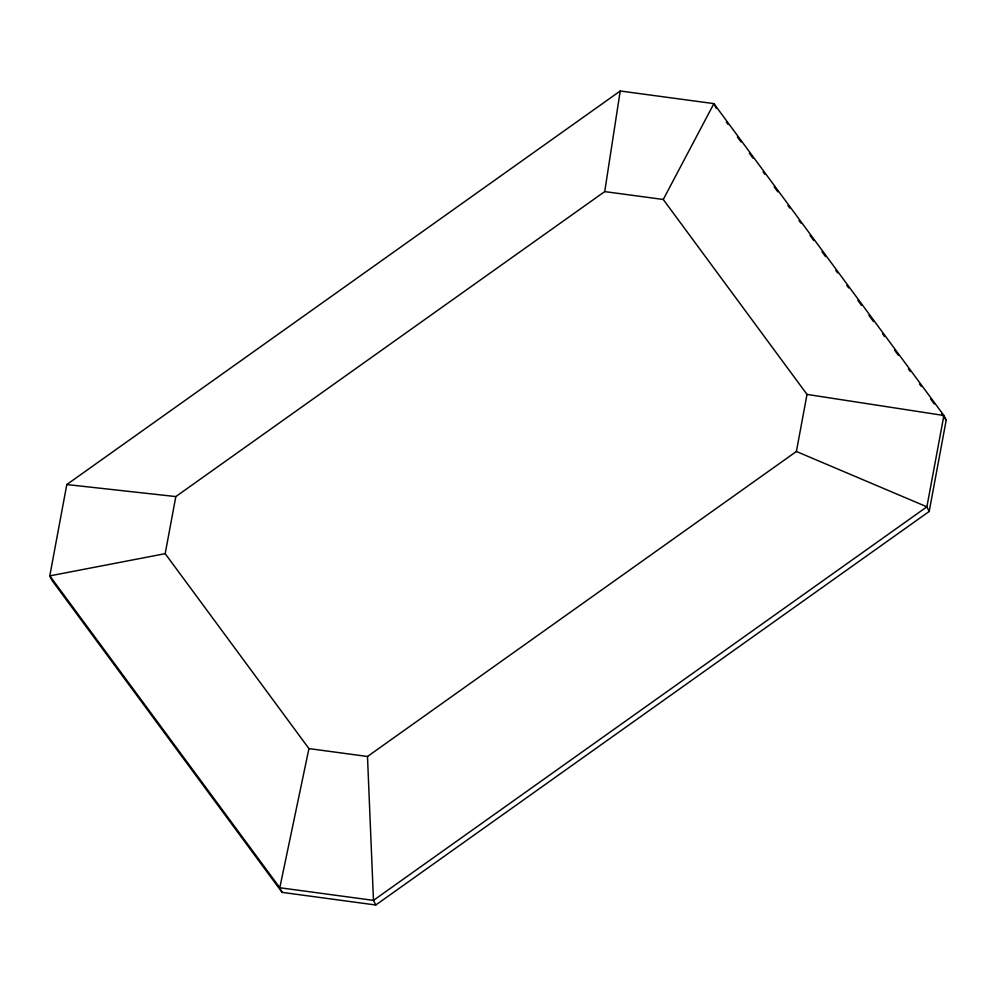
<?xml version="1.0" encoding="UTF-8"?>
<svg xmlns="http://www.w3.org/2000/svg" width="996" height="996" viewBox="0 0 996 996"><rect width="100%" height="100%" fill="white"/><g stroke="black" fill="none" stroke-linecap="round" stroke-linejoin="round"><path stroke-width="1.49" d="M66.807 484.542L175.819 496.581L604.721 191.593L620.222 90.997L713.895 103.621L943.897 415.494L946.2 420.125L929.193 511.458L375.778 905.003L282.105 892.379L52.103 580.506L49.8 575.875L66.807 484.542L620.222 90.997M604.721 191.593L663.261 199.474L807.009 394.404L796.389 451.487L367.487 756.487L308.934 748.594L165.187 553.664L175.819 496.581M308.934 748.594L279.801 887.747L282.105 892.379M663.261 199.474L713.895 103.621L716.199 108.253M165.187 553.664L49.8 575.875L279.801 887.747L373.475 900.372L926.89 506.827L943.897 415.494L807.009 394.404M796.389 451.487L926.89 506.827L929.193 511.458M726.321 121.973L728.163 124.475M737.364 136.95L741.036 141.942M749.328 153.16L753.001 158.152M763.123 171.872L764.965 174.375M774.166 186.85L777.839 191.842M787.961 205.562L789.803 208.052M799.004 220.527L800.846 223.029M810.047 235.504L813.72 240.484M821.999 251.714L825.684 256.707M835.806 270.426L837.636 272.929M846.837 285.404L848.679 287.894M857.88 300.369L861.565 305.361M868.923 315.346L873.517 321.584M882.717 334.058L884.56 336.548M894.682 350.268L898.355 355.261M908.477 368.981L910.319 371.483M919.52 383.958L921.362 386.448M930.563 398.923L934.236 403.915M941.606 413.888L946.2 420.125M375.778 905.003L373.475 900.372L367.487 756.487"/></g></svg>
